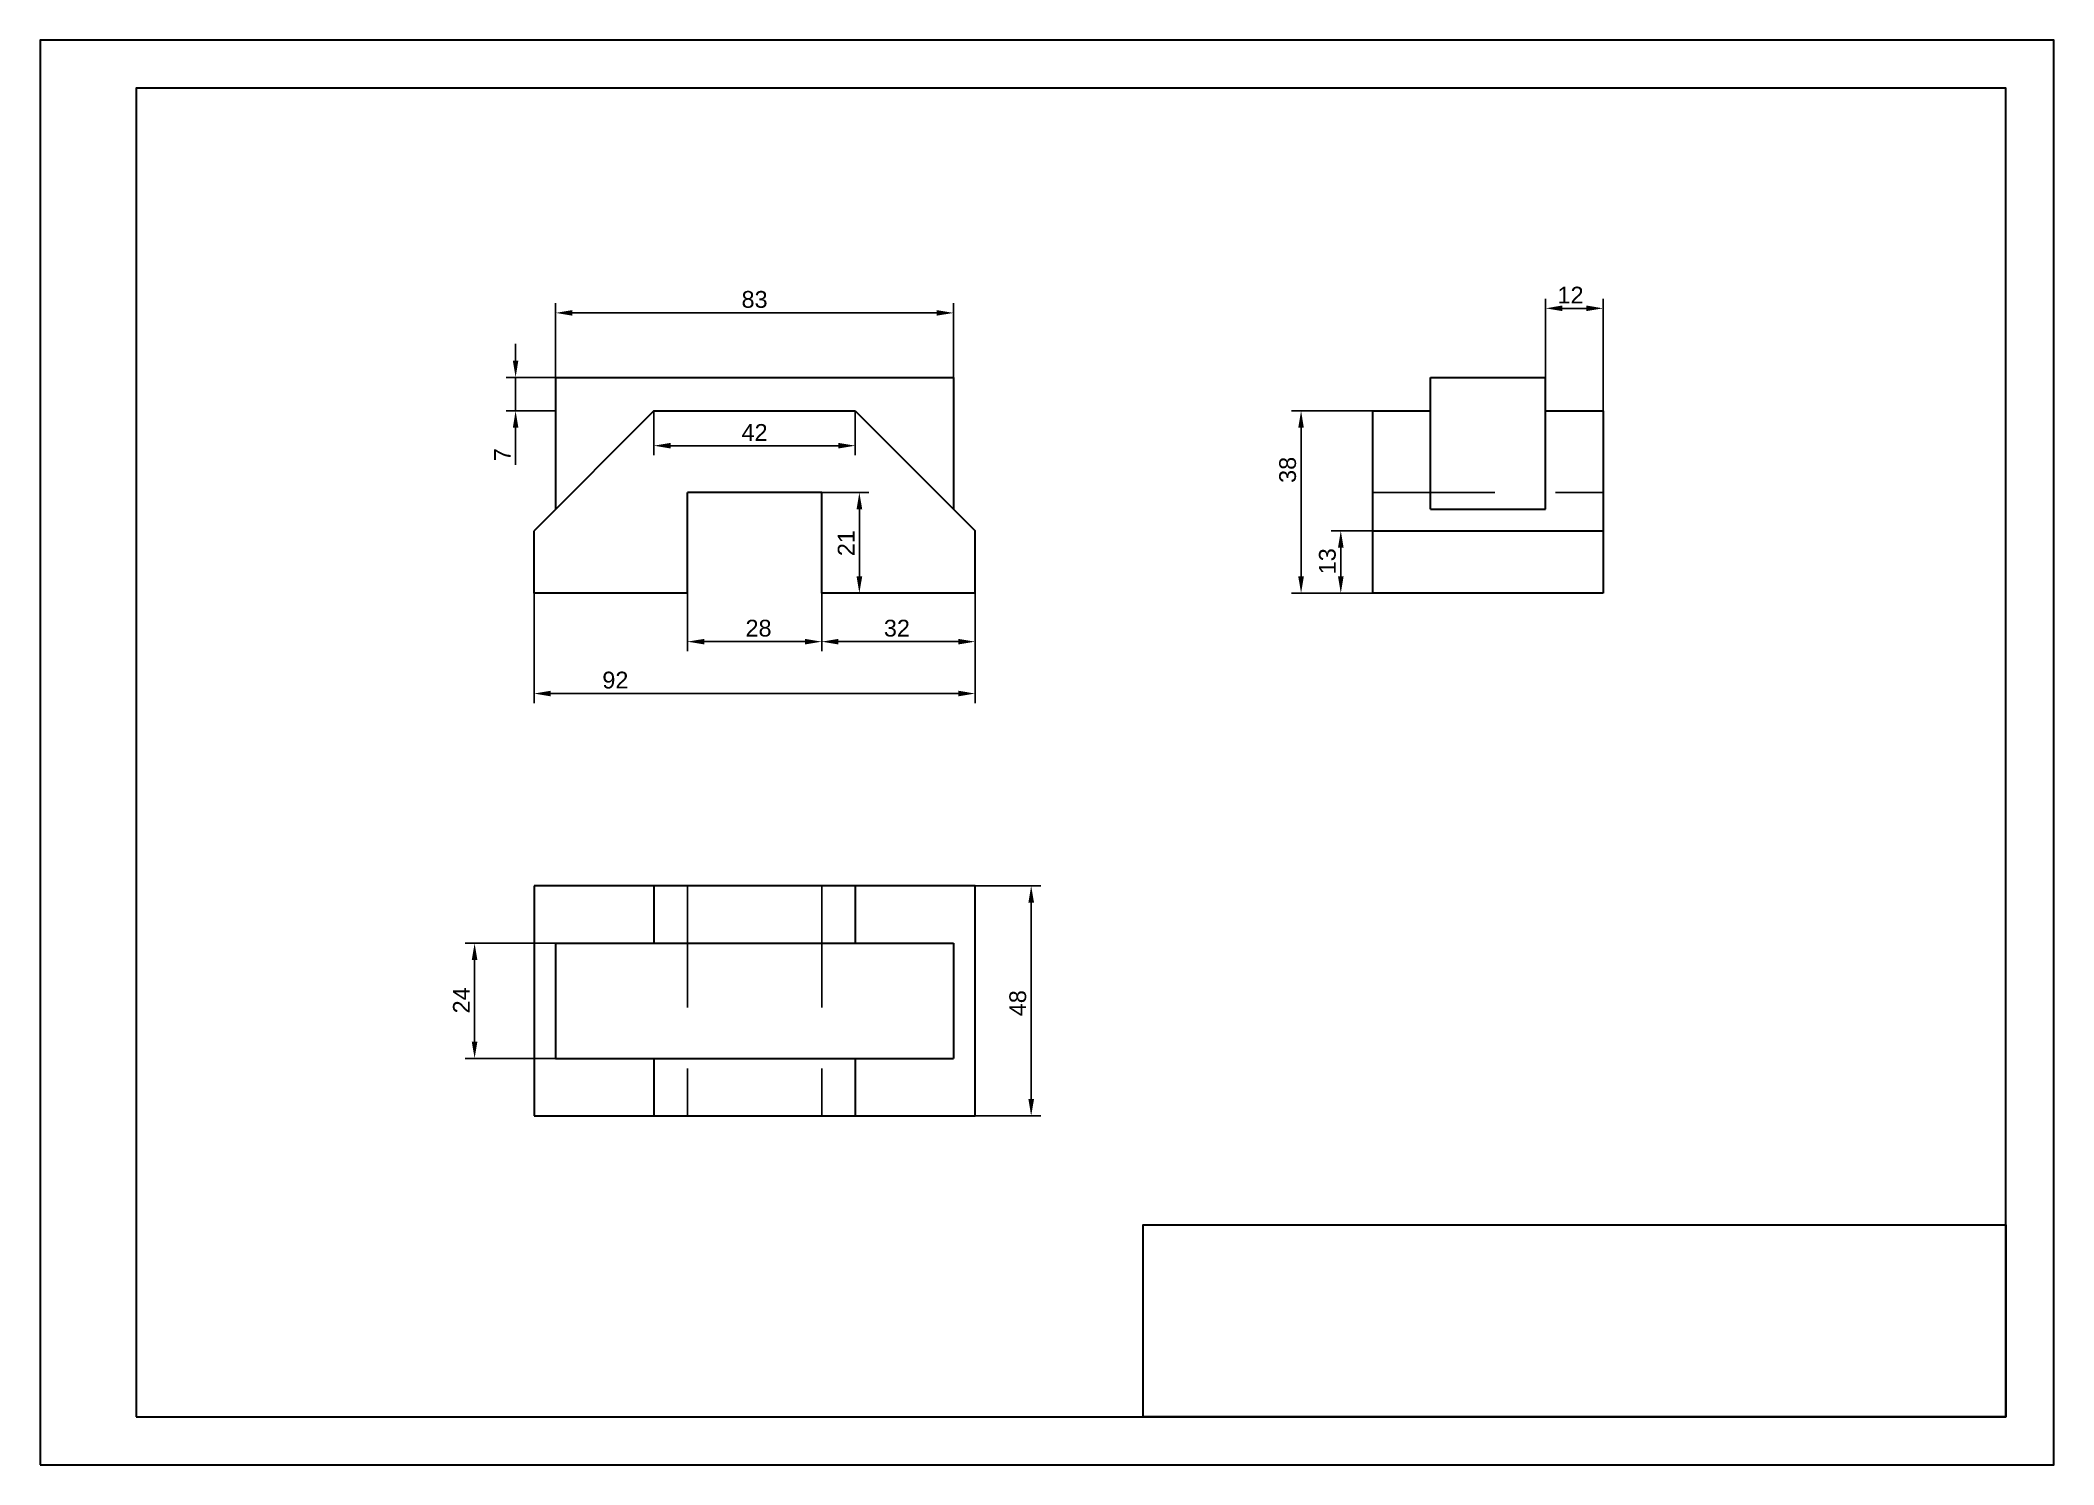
# Model space of a CAD drawing. Header units: inches. Extents: x 0 to 420, y 0 to 297.
import ezdxf

# ---------------------------------------------------------------- set-up
doc = ezdxf.new("R2010")
doc.units = ezdxf.units.IN
doc.header["$MEASUREMENT"] = 0
doc.linetypes.add('INTERROMPUX2', pattern=[38.1, 25.4, -12.7])
doc.layers.add('cache', color=240, linetype='INTERROMPUX2')
doc.layers.add('cotes', color=6, linetype='Continuous')
doc.layers.add('contour', color=7, linetype='Continuous', lineweight=30)
doc.styles.get("Standard").update_dxf_attribs({"font": 'arial.ttf'})
doc.dimstyles.new('style1', dxfattribs={"dimtxt": 3.5, "dimasz": 3.5, "dimexe": 2, "dimexo": 0, "dimgap": 1, "dimtad": 1, "dimtxsty": 'Standard', "dimcen": 0, "dimclrd": 256, "dimclrt": 256, "dimadec": 0, "dimazin": 0, "dimtfac": 1, "dimtmove": 0, "dimatfit": 0, "dimfxl": 1, "dimlwd": -1, "dimarcsym": 0})

# ---------------------------------------------------------------- blocks, each defined once
blk = doc.blocks.new('*D32')
at = {"layer": 'cotes', "color": 0, "lineweight": -2, "transparency": 16777216}
for p, q in [((107.5, 226.72), (107.5, 242.16)), ((190.5, 226.72), (190.5, 242.16))]:
    blk.add_line(p, q, dxfattribs=at)
at = {"layer": 'cotes', "transparency": 16777216}
blk.add_line((111, 240.16), (187, 240.16), dxfattribs=at)
for points in [[(111, 240.74), (111, 239.58), (107.5, 240.16)], [(187, 240.74), (187, 239.58), (190.5, 240.16)]]:
    blk.add_solid(points, dxfattribs=at)
at = {"layer": 'Defpoints', "color": 0, "transparency": 16777216}
for p in [(190.5, 240.16), (107.5, 226.72), (190.5, 226.72)]:
    blk.add_point(p, dxfattribs=at)
at = {"layer": 'cotes', "transparency": 16777216, "insert": (149, 242.95), "char_height": 3.5, "attachment_point": 5}
blk.add_mtext('83', dxfattribs=at)
blk = doc.blocks.new('*D38')
at = {"layer": 'cotes', "color": 0, "lineweight": -2, "transparency": 16777216}
for p, q in [((128, 219.72), (128, 210.47)), ((170, 219.72), (170, 210.47))]:
    blk.add_line(p, q, dxfattribs=at)
at = {"layer": 'cotes', "transparency": 16777216}
blk.add_line((131.5, 212.47), (166.5, 212.47), dxfattribs=at)
for points in [[(131.5, 213.05), (131.5, 211.89), (128, 212.47)], [(166.5, 213.05), (166.5, 211.89), (170, 212.47)]]:
    blk.add_solid(points, dxfattribs=at)
at = {"layer": 'Defpoints', "color": 0, "transparency": 16777216}
for p in [(128, 219.72), (170, 219.72), (170, 212.47)]:
    blk.add_point(p, dxfattribs=at)
at = {"layer": 'cotes', "transparency": 16777216, "insert": (149, 215.23), "char_height": 3.5, "attachment_point": 5}
blk.add_mtext('42', dxfattribs=at)
blk = doc.blocks.new('*D40')
at = {"layer": 'cotes', "transparency": 16777216}
for p, q in [((99.15, 230.22), (99.15, 233.72)), ((99.15, 226.72), (99.15, 219.72)), ((99.15, 216.22), (99.15, 208.46))]:
    blk.add_line(p, q, dxfattribs=at)
at = {"layer": 'cotes', "color": 0, "lineweight": -2, "transparency": 16777216}
for p, q in [((107.5, 226.72), (97.15, 226.72)), ((107.5, 219.72), (97.15, 219.72))]:
    blk.add_line(p, q, dxfattribs=at)
at = {"layer": 'cotes', "transparency": 16777216}
for points in [[(98.57, 230.22), (99.73, 230.22), (99.15, 226.72)], [(98.57, 216.22), (99.73, 216.22), (99.15, 219.72)]]:
    blk.add_solid(points, dxfattribs=at)
at = {"layer": 'Defpoints', "color": 0, "transparency": 16777216}
for p in [(107.5, 226.72), (99.15, 219.72), (107.5, 219.72)]:
    blk.add_point(p, dxfattribs=at)
at = {"layer": 'cotes', "transparency": 16777216, "insert": (96.4, 210.59), "char_height": 3.5, "attachment_point": 5, "rotation": 90}
blk.add_mtext('7', dxfattribs=at)
blk = doc.blocks.new('*D41')
at = {"layer": 'cotes', "color": 0, "lineweight": -2, "transparency": 16777216}
for p, q in [((163, 202.72), (172.86, 202.72)), ((163, 181.72), (172.86, 181.72))]:
    blk.add_line(p, q, dxfattribs=at)
at = {"layer": 'cotes', "transparency": 16777216}
blk.add_line((170.86, 199.22), (170.86, 185.22), dxfattribs=at)
for points in [[(170.28, 199.22), (171.45, 199.22), (170.86, 202.72)], [(170.28, 185.22), (171.45, 185.22), (170.86, 181.72)]]:
    blk.add_solid(points, dxfattribs=at)
at = {"layer": 'Defpoints', "color": 0, "transparency": 16777216}
for p in [(163, 202.72), (163, 181.72), (170.86, 181.72)]:
    blk.add_point(p, dxfattribs=at)
at = {"layer": 'cotes', "transparency": 16777216, "insert": (168.11, 192.16), "char_height": 3.5, "attachment_point": 5, "rotation": 90}
blk.add_mtext('21', dxfattribs=at)
blk = doc.blocks.new('*D42')
at = {"layer": 'cotes', "color": 0, "lineweight": -2, "transparency": 16777216}
for p, q in [((135, 181.72), (135, 169.61)), ((163, 181.72), (163, 169.61))]:
    blk.add_line(p, q, dxfattribs=at)
at = {"layer": 'cotes', "transparency": 16777216}
blk.add_line((138.5, 171.61), (159.5, 171.61), dxfattribs=at)
for points in [[(138.5, 172.19), (138.5, 171.03), (135, 171.61)], [(159.5, 172.19), (159.5, 171.03), (163, 171.61)]]:
    blk.add_solid(points, dxfattribs=at)
at = {"layer": 'Defpoints', "color": 0, "transparency": 16777216}
for p in [(135, 181.72), (163, 181.72), (163, 171.61)]:
    blk.add_point(p, dxfattribs=at)
at = {"layer": 'cotes', "transparency": 16777216, "insert": (149.83, 174.4), "char_height": 3.5, "attachment_point": 5}
blk.add_mtext('28', dxfattribs=at)
blk = doc.blocks.new('*D43')
at = {"layer": 'cotes', "color": 0, "lineweight": -2, "transparency": 16777216}
for p, q in [((163, 181.72), (163, 169.61)), ((195, 181.72), (195, 169.61))]:
    blk.add_line(p, q, dxfattribs=at)
at = {"layer": 'cotes', "transparency": 16777216}
blk.add_line((191.5, 171.61), (166.5, 171.61), dxfattribs=at)
for points in [[(166.5, 172.19), (166.5, 171.03), (163, 171.61)], [(191.5, 172.19), (191.5, 171.03), (195, 171.61)]]:
    blk.add_solid(points, dxfattribs=at)
at = {"layer": 'Defpoints', "color": 0, "transparency": 16777216}
for p in [(163, 181.72), (195, 181.72), (163, 171.61)]:
    blk.add_point(p, dxfattribs=at)
at = {"layer": 'cotes', "transparency": 16777216, "insert": (178.69, 174.4), "char_height": 3.5, "attachment_point": 5}
blk.add_mtext('32', dxfattribs=at)
blk = doc.blocks.new('*D44')
at = {"layer": 'cotes', "color": 0, "lineweight": -2, "transparency": 16777216}
for p, q in [((103, 181.72), (103, 158.79)), ((195, 181.72), (195, 158.79))]:
    blk.add_line(p, q, dxfattribs=at)
at = {"layer": 'cotes', "transparency": 16777216}
blk.add_line((106.5, 160.79), (191.5, 160.79), dxfattribs=at)
for points in [[(106.5, 161.38), (106.5, 160.21), (103, 160.79)], [(191.5, 161.38), (191.5, 160.21), (195, 160.79)]]:
    blk.add_solid(points, dxfattribs=at)
at = {"layer": 'Defpoints', "color": 0, "transparency": 16777216}
for p in [(103, 181.72), (195, 181.72), (195, 160.79)]:
    blk.add_point(p, dxfattribs=at)
at = {"layer": 'cotes', "transparency": 16777216, "insert": (119.96, 163.58), "char_height": 3.5, "attachment_point": 5}
blk.add_mtext('92', dxfattribs=at)
blk = doc.blocks.new('*D45')
at = {"layer": 'cotes', "color": 0, "lineweight": -2, "transparency": 16777216}
for p, q in [((314, 219.72), (314, 243.11)), ((326, 219.72), (326, 243.11))]:
    blk.add_line(p, q, dxfattribs=at)
at = {"layer": 'cotes', "transparency": 16777216}
blk.add_line((317.5, 241.11), (322.5, 241.11), dxfattribs=at)
for points in [[(317.5, 241.7), (317.5, 240.53), (314, 241.11)], [(322.5, 241.7), (322.5, 240.53), (326, 241.11)]]:
    blk.add_solid(points, dxfattribs=at)
at = {"layer": 'Defpoints', "color": 0, "transparency": 16777216}
for p in [(326, 241.11), (314, 219.72), (326, 219.72)]:
    blk.add_point(p, dxfattribs=at)
at = {"layer": 'cotes', "transparency": 16777216, "insert": (319.21, 243.87), "char_height": 3.5, "attachment_point": 5}
blk.add_mtext('12', dxfattribs=at)
blk = doc.blocks.new('*D46')
at = {"layer": 'cotes', "color": 0, "lineweight": -2, "transparency": 16777216}
for p, q in [((278, 194.72), (269.28, 194.72)), ((278, 181.72), (269.28, 181.72))]:
    blk.add_line(p, q, dxfattribs=at)
at = {"layer": 'cotes', "transparency": 16777216}
blk.add_line((271.28, 185.22), (271.28, 191.22), dxfattribs=at)
for points in [[(270.7, 191.22), (271.87, 191.22), (271.28, 194.72)], [(270.7, 185.22), (271.87, 185.22), (271.28, 181.72)]]:
    blk.add_solid(points, dxfattribs=at)
at = {"layer": 'Defpoints', "color": 0, "transparency": 16777216}
for p in [(271.28, 194.72), (278, 194.72), (278, 181.72)]:
    blk.add_point(p, dxfattribs=at)
at = {"layer": 'cotes', "transparency": 16777216, "insert": (268.5, 188.37), "char_height": 3.5, "attachment_point": 5, "rotation": 90}
blk.add_mtext('13', dxfattribs=at)
blk = doc.blocks.new('*D47')
at = {"layer": 'cotes', "color": 0, "lineweight": -2, "transparency": 16777216}
for p, q in [((278, 219.72), (261, 219.72)), ((278, 181.72), (261, 181.72))]:
    blk.add_line(p, q, dxfattribs=at)
at = {"layer": 'cotes', "transparency": 16777216}
blk.add_line((263, 216.22), (263, 185.22), dxfattribs=at)
for points in [[(262.41, 216.22), (263.58, 216.22), (263, 219.72)], [(262.41, 185.22), (263.58, 185.22), (263, 181.72)]]:
    blk.add_solid(points, dxfattribs=at)
at = {"layer": 'Defpoints', "color": 0, "transparency": 16777216}
for p in [(278, 219.72), (263, 181.72), (278, 181.72)]:
    blk.add_point(p, dxfattribs=at)
at = {"layer": 'cotes', "transparency": 16777216, "insert": (260.21, 207.43), "char_height": 3.5, "attachment_point": 5, "rotation": 90}
blk.add_mtext('38', dxfattribs=at)
blk = doc.blocks.new('*D48')
at = {"layer": 'cotes', "color": 0, "lineweight": -2, "transparency": 16777216}
for p, q in [((107.5, 108.72), (88.6, 108.72)), ((107.5, 84.72), (88.6, 84.72))]:
    blk.add_line(p, q, dxfattribs=at)
at = {"layer": 'cotes', "transparency": 16777216}
blk.add_line((90.6, 105.22), (90.6, 88.22), dxfattribs=at)
for points in [[(90.01, 105.22), (91.18, 105.22), (90.6, 108.72)], [(90.01, 88.22), (91.18, 88.22), (90.6, 84.72)]]:
    blk.add_solid(points, dxfattribs=at)
at = {"layer": 'Defpoints', "color": 0, "transparency": 16777216}
for p in [(107.5, 108.72), (90.6, 84.72), (107.5, 84.72)]:
    blk.add_point(p, dxfattribs=at)
at = {"layer": 'cotes', "transparency": 16777216, "insert": (87.84, 96.82), "char_height": 3.5, "attachment_point": 5, "rotation": 90}
blk.add_mtext('24', dxfattribs=at)
blk = doc.blocks.new('*D49')
at = {"layer": 'cotes', "color": 0, "lineweight": -2, "transparency": 16777216}
for p, q in [((195, 120.72), (208.7, 120.72)), ((195, 72.72), (208.7, 72.72))]:
    blk.add_line(p, q, dxfattribs=at)
at = {"layer": 'cotes', "transparency": 16777216}
blk.add_line((206.7, 117.22), (206.7, 76.22), dxfattribs=at)
for points in [[(206.12, 117.22), (207.29, 117.22), (206.7, 120.72)], [(206.12, 76.22), (207.29, 76.22), (206.7, 72.72)]]:
    blk.add_solid(points, dxfattribs=at)
at = {"layer": 'Defpoints', "color": 0, "transparency": 16777216}
for p in [(195, 120.72), (195, 72.72), (206.7, 72.72)]:
    blk.add_point(p, dxfattribs=at)
at = {"layer": 'cotes', "transparency": 16777216, "insert": (203.92, 96.22), "char_height": 3.5, "attachment_point": 5, "rotation": 90}
blk.add_mtext('48', dxfattribs=at)

msp = doc.modelspace()

# ---------------------------------------------------------------- linework, layer by layer
at = {"layer": 'cache'}
for p, q in [((277.997, 202.722), (325.997, 202.722)), ((134.997, 120.722), (134.997, 72.722)), ((162.997, 120.722), (162.997, 72.722))]:
    msp.add_line(p, q, dxfattribs=at)
at = {"layer": 'contour'}
for p, q in [((107.497, 226.722), (190.497, 226.722)), ((107.497, 226.722), (107.497, 199.222)), ((190.497, 226.722), (190.497, 199.222)), ((289.997, 226.722), (313.997, 226.722)), ((289.997, 199.222), (289.997, 226.722)), ((313.997, 199.222), (313.997, 226.722)), ((127.997, 219.722), (102.997, 194.722)), ((127.997, 219.722), (169.997, 219.722)), ((169.997, 219.722), (194.997, 194.722)), ((277.997, 181.722), (277.997, 219.722)), ((277.997, 181.722), (277.997, 219.722)), ((277.997, 219.722), (289.997, 219.722)), ((313.997, 219.722), (325.997, 219.722)), ((325.997, 219.722), (325.997, 181.722)), ((134.997, 181.722), (134.997, 202.722)), ((162.997, 202.722), (134.997, 202.722)), ((162.997, 181.722), (162.997, 202.722)), ((289.997, 199.222), (313.997, 199.222)), ((102.997, 181.722), (102.997, 194.722)), ((194.997, 181.722), (194.997, 194.722)), ((277.997, 194.722), (325.997, 194.722)), ((134.997, 181.722), (102.997, 181.722)), ((194.997, 181.722), (162.997, 181.722)), ((325.997, 181.722), (277.997, 181.722)), ((102.997, 120.722), (102.997, 72.722)), ((194.997, 120.722), (102.997, 120.722)), ((127.997, 120.722), (127.997, 108.722)), ((169.997, 120.722), (169.997, 108.722)), ((194.997, 72.722), (194.997, 120.722)), ((107.497, 108.722), (190.497, 108.722)), ((107.497, 108.722), (107.497, 84.722)), ((190.497, 108.722), (190.497, 84.722)), ((107.497, 84.722), (190.497, 84.722)), ((127.997, 84.722), (127.997, 72.722)), ((169.997, 84.722), (169.997, 72.722)), ((102.997, 72.722), (194.997, 72.722)), ((230.035, 10), (230.035, 49.997)), ((230.035, 49.997), (410, 49.997)), ((410, 49.997), (410.035, 9.997)), ((410.035, 9.997), (230.035, 10))]:
    msp.add_line(p, q, dxfattribs=at)
for points in [[(0, 0), (420, 0), (420, 297), (0, 297)], [(20, 10), (410, 10), (410, 287), (20, 287)], [(410.035, 9.997), (230.035, 9.997), (230.035, 49.997), (410.035, 49.997)]]:
    msp.add_lwpolyline(points, close=True, dxfattribs=at)

# ---------------------------------------------------------------- dimensions: what is measured, and where the dimension line sits
at = {"layer": 'cotes'}
for base, p1, p2, picture, middle in [((190.497, 240.16), (107.497, 226.722), (190.497, 226.722), '*D32', (148.997, 242.949)), ((169.997, 212.471), (127.997, 219.722), (169.997, 219.722), '*D38', (148.997, 215.228))]:
    dim = msp.add_linear_dim(base=base, p1=p1, p2=p2, dimstyle='style1', dxfattribs=at)
    dim.commit()
    dim.dimension.update_dxf_attribs({"geometry": picture, "text_midpoint": middle})
for base, p1, p2, picture, middle in [((325.997, 241.112), (313.997, 219.722), (325.997, 219.722), '*D45', (319.212, 241.112)), ((194.997, 160.793), (102.997, 181.722), (194.997, 181.722), '*D44', (119.958, 160.793)), ((162.997, 171.609), (134.997, 181.722), (162.997, 181.722), '*D42', (149.826, 171.609)), ((162.997, 171.609), (194.997, 181.722), (162.997, 181.722), '*D43', (178.692, 171.609))]:
    dim = msp.add_linear_dim(base=base, p1=p1, p2=p2, dimstyle='style1', dxfattribs=at)
    dim.commit()
    dim.dimension.update_dxf_attribs({"geometry": picture, "text_midpoint": middle, "dimtype": 160})
for base, p1, p2, picture, middle in [((99.149, 219.722), (107.497, 226.722), (107.497, 219.722), '*D40', (99.149, 210.589)), ((262.998, 181.722), (277.997, 219.722), (277.997, 181.722), '*D47', (262.998, 207.434)), ((170.863, 181.722), (162.997, 202.722), (162.997, 181.722), '*D41', (170.863, 192.164)), ((271.284, 194.722), (277.997, 181.722), (277.997, 194.722), '*D46', (271.284, 188.365)), ((206.703, 72.722), (194.997, 120.722), (194.997, 72.722), '*D49', (206.703, 96.217)), ((90.596, 84.722), (107.497, 108.722), (107.497, 84.722), '*D48', (90.596, 96.819))]:
    dim = msp.add_linear_dim(base=base, p1=p1, p2=p2, angle=90, dimstyle='style1', dxfattribs=at)
    dim.commit()
    dim.dimension.update_dxf_attribs({"geometry": picture, "text_midpoint": middle, "dimtype": 160})

doc.saveas('drawing.dxf')
